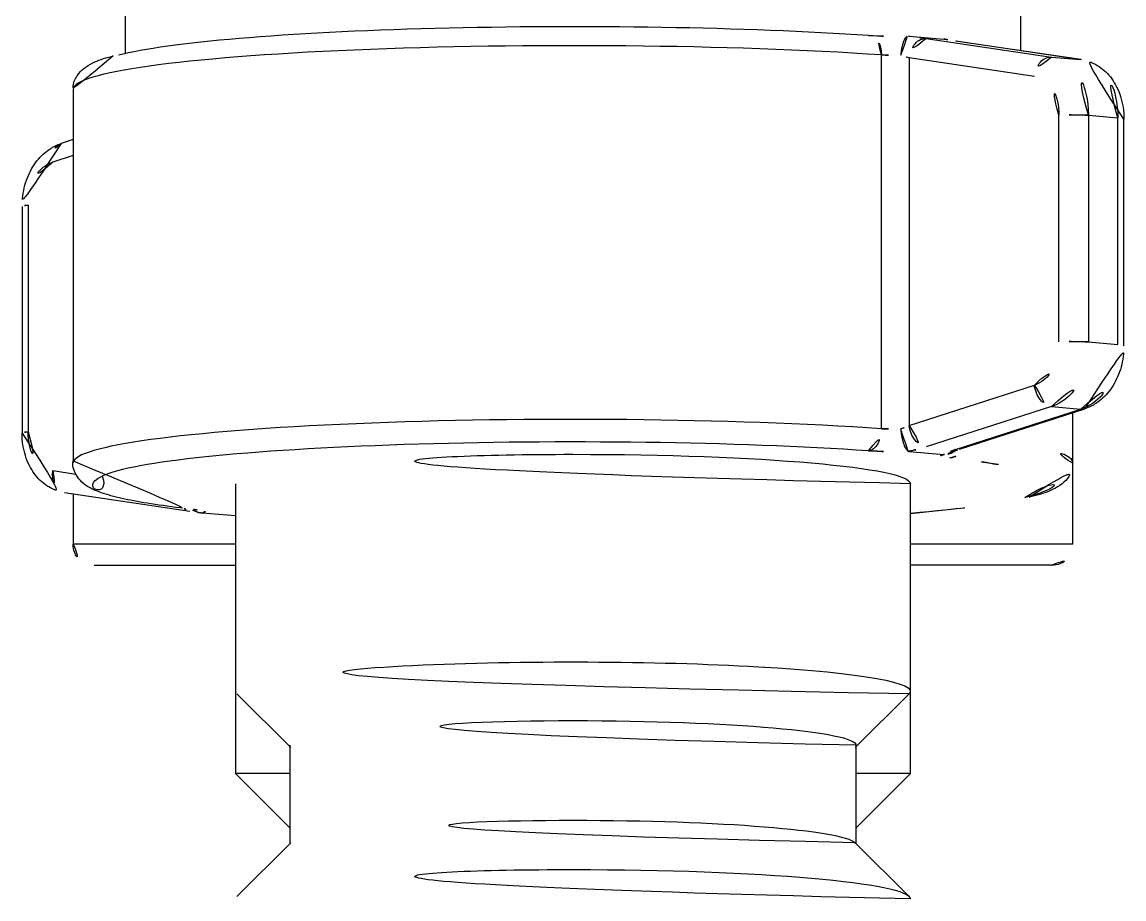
# Model space of a CAD drawing. Extents: x 16296677672 to 16296678106, y -37409616503 to -37409616185.
# Drawn here: x 16296677774.29 to 16296677800.75, y -37409616434.19 to -37409616413.15 of the extents above; entities that cross this region are included whole.
import ezdxf

# ---------------------------------------------------------------- set-up
doc = ezdxf.new("R2010")
doc.units = 0
doc.header["$LTSCALE"] = 10
doc.header["$MEASUREMENT"] = 0
doc.layers.add('DWG', color=7, linetype='CONTINUOUS')

msp = doc.modelspace()

# ---------------------------------------------------------------- linework, layer by layer
at = {"layer": 'DWG', "color": 0}
for p, q in [((16296677776.77177, -37409616412.745903), (16296677776.77177, -37409616413.908997)), ((16296677798.27177, -37409616413.838013), (16296677798.27177, -37409616412.745903)), ((16296677795.59144, -37409616413.48922), (16296677796.42267, -37409616413.561668)), ((16296677796.00131, -37409616413.545982), (16296677799.00985, -37409616413.990196)), ((16296677799.716961, -37409616414.051819), (16296677796.70841, -37409616413.607613)), ((16296677799.731871, -37409616414.053574), (16296677796.72332, -37409616413.60936)), ((16296677794.9275, -37409616422.905891), (16296677794.9275, -37409616413.94014)), ((16296677798.598181, -37409616414.455757), (16296677795.58963, -37409616414.011551)), ((16296677795.58963, -37409616414.011551), (16296677795.58963, -37409616422.82753)), ((16296677799.00985, -37409616413.990196), (16296677799.716961, -37409616414.051819)), ((16296677775.52177, -37409616414.763077), (16296677775.52177, -37409616423.728844)), ((16296677799.18903, -37409616420.824753), (16296677799.18903, -37409616415.386909)), ((16296677799.896139, -37409616415.386909), (16296677800.603251, -37409616415.44854)), ((16296677799.896139, -37409616415.386909), (16296677799.896139, -37409616420.824753)), ((16296677800.603251, -37409616420.886383), (16296677800.603251, -37409616415.44854)), ((16296677800.749689, -37409616420.917198), (16296677800.749689, -37409616415.479347)), ((16296677775.521799, -37409616415.971169), (16296677775.23147, -37409616416.064636)), ((16296677775.52178, -37409616416.351799), (16296677775.031151, -37409616416.509773)), ((16296677774.4403, -37409616417.5439), (16296677774.4403, -37409616422.98175)), ((16296677774.29385, -37409616417.574707), (16296677774.29385, -37409616423.012573)), ((16296677799.896139, -37409616420.824753), (16296677800.603251, -37409616420.886383)), ((16296677795.58963, -37409616422.82753), (16296677798.598181, -37409616421.858887)), ((16296677799.00985, -37409616422.375961), (16296677796.00131, -37409616423.344597)), ((16296677796.70841, -37409616423.406227), (16296677799.716961, -37409616422.437592)), ((16296677796.80352, -37409616423.395912), (16296677799.812071, -37409616422.427277)), ((16296677799.00985, -37409616422.375961), (16296677799.716961, -37409616422.437592)), ((16296677799.52177, -37409616423.728844), (16296677799.52177, -37409616422.520699)), ((16296677795.59144, -37409616423.451157), (16296677796.42267, -37409616423.523613)), ((16296677796.53401, -37409616423.513039), (16296677796.53466, -37409616423.51281)), ((16296677799.52177, -37409616425.680267), (16296677799.52177, -37409616423.728813)), ((16296677775.031151, -37409616423.912903), (16296677775.585859, -37409616423.994797)), ((16296677779.42177, -37409616424.226929), (16296677779.42177, -37409616429.207901)), ((16296677795.621771, -37409616429.207901), (16296677795.621771, -37409616424.226929)), ((16296677775.31168, -37409616424.438347), (16296677778.320221, -37409616424.882553)), ((16296677775.52177, -37409616424.469353), (16296677775.52177, -37409616425.680267)), ((16296677779.421761, -37409616425.000053), (16296677778.62088, -37409616424.930252)), ((16296677779.421721, -37409616425.680267), (16296677775.52177, -37409616425.680267)), ((16296677799.52177, -37409616425.680267), (16296677795.62182, -37409616425.680267)), ((16296677776.02177, -37409616426.180267), (16296677779.42148, -37409616426.180267)), ((16296677799.02177, -37409616426.180267), (16296677795.622061, -37409616426.180267)), ((16296677779.42177, -37409616429.207848), (16296677779.42177, -37409616431.180267)), ((16296677779.452829, -37409616429.269669), (16296677780.74785, -37409616430.55481)), ((16296677794.2957, -37409616430.55481), (16296677795.59071, -37409616429.269669)), ((16296677795.621771, -37409616431.180267), (16296677795.621771, -37409616429.207848)), ((16296677780.721769, -37409616430.50296), (16296677780.721769, -37409616432.867821)), ((16296677794.32177, -37409616432.867821), (16296677794.32177, -37409616430.50296)), ((16296677779.42177, -37409616431.180267), (16296677780.721769, -37409616432.48027)), ((16296677780.72176, -37409616431.180267), (16296677779.42177, -37409616431.180267)), ((16296677795.621771, -37409616431.180267), (16296677794.32135, -37409616431.180267)), ((16296677794.32177, -37409616432.48027), (16296677795.621771, -37409616431.180267)), ((16296677780.74785, -37409616432.841972), (16296677779.452829, -37409616434.127113)), ((16296677795.59071, -37409616434.127113), (16296677794.2957, -37409616432.841972))]:
    msp.add_line(p, q, dxfattribs=at)
for centre, start, end in [((16296677776.02177, -37409616425.680267), 180, 270), ((16296677799.02177, -37409616425.680267), 270, 0)]:
    msp.add_arc(centre, 0.5, start, end, dxfattribs=at)
for centre, major_axis, ratio, start_param, end_param in [((16296677787.52177, -37409616414.264977), (-11.5, 0), 0.087155743, 4.047280699, 5.962039937), ((16296677795.23608, -37409616413.407753), (1, 0), 0.087155743, 4.047280699, 5.075690864), ((16296677794.618931, -37409616413.974426), (-0.0341, -0.498836), 0.614795917, 1.681529988, 3.252326314), ((16296677795.94318, -37409616414.042374), (-0.073033, -0.494637), 0.709160004, 3.183922134, 4.754718461), ((16296677795.294201, -37409616413.484352), (0.999994, -0.117508), 0.029835325, 0.78890406, 1.293690293), ((16296677797.41552, -37409616413.669243), (0.999994, -0.117508), 0.029835325, 3.425710481, 3.930496713), ((16296677787.52177, -37409616414.763077), (12, 0), 0.087155743, 0.905688046, 3.141553238), ((16296677796.65029, -37409616414.103996), (-0.073033, -0.494637), 0.709160004, 3.141583107, 3.183922134), ((16296677795.23608, -37409616413.905853), (0.5, 0), 0.087155743, 4.047280699, 5.029840179), ((16296677795.23608, -37409616413.980743), (0.499719, -0.119809), 0.139780594, 0.818898513, 1.286845478), ((16296677798.951731, -37409616414.48658), (-0.073033, -0.494637), 0.709160004, 3.183922134, 4.754718461), ((16296677798.83548, -37409616415.479347), (0.13024, 1.494335), 0.704416026, 4.835491008, 6.241138658), ((16296677799.658831, -37409616414.54821), (-0.073033, -0.494637), 0.709160004, 3.141583107, 3.183922134), ((16296677799.542589, -37409616415.540977), (-0.13024, -1.494335), 0.704416026, 1.693898355, 3.099546004), ((16296677798.48193, -37409616415.44854), (-0.086827, -0.996223), 0.704416026, 1.693898355, 3.099546004), ((16296677799.542589, -37409616415.417717), (-0.5, 0), 0.087155743, 3.926990817, 5.497787144), ((16296677800.249689, -37409616415.479347), (-0.5, 0), 0.087155743, 3.141587054, 3.926990817), ((16296677775.38471, -37409616416.540581), (-0.153234, 0.47594), 0.680503372, 0.00001405, 1.291822901), ((16296677775.1474, -37409616417.482277), (-0.086827, -0.996223), 0.704416026, 3.429843359, 4.835491008), ((16296677774.79385, -37409616417.574707), (-0.5, 0), 0.087155743, 5.497787144, 6.28298438), ((16296677799.542589, -37409616420.855568), (-0.5, 0), 0.087155743, 3.926990817, 5.497787144), ((16296677800.249689, -37409616420.917198), (-0.5, 0), 0.087155743, 3.141403475, 3.926990817), ((16296677798.48193, -37409616420.886383), (-0.086827, -0.996223), 0.704416026, 0.288250705, 1.693898355), ((16296677798.83548, -37409616420.917198), (0.13024, 1.494335), 0.704416026, 3.429843359, 4.835491008), ((16296677799.542589, -37409616420.978828), (-0.13024, -1.494335), 0.704416026, 0.288250705, 1.693898355), ((16296677798.951731, -37409616421.889709), (-0.153234, 0.47594), 0.680503372, 1.291822901, 2.862619228), ((16296677799.658831, -37409616421.951332), (-0.153234, 0.47594), 0.680503372, 2.862619228, 3.142810611), ((16296677787.52177, -37409616423.728844), (-12, 0), 0.087155743, 4.047280699, 6.275666626), ((16296677795.94318, -37409616422.858353), (-0.153234, 0.47594), 0.680503372, 1.291822901, 2.862619228), ((16296677774.79385, -37409616423.012573), (-0.5, 0), 0.087155743, 5.497787144, 6.283007328), ((16296677775.1474, -37409616422.92012), (-0.086827, -0.996223), 0.704416026, 4.835491008, 6.241138658), ((16296677794.618931, -37409616422.940178), (-0.0341, -0.498836), 0.614795917, 0.110733661, 1.681529988), ((16296677795.23608, -37409616422.871597), (-0.5, 0), 0.087155743, 0.905688046, 1.888247525), ((16296677795.23608, -37409616422.796707), (0.498449, 0.12971), 0.303421241, 4.951045298, 5.418992262), ((16296677787.52177, -37409616424.226929), (11.5, 0), 0.087155743, 0.905688046, 2.9567497), ((16296677787.52177, -37409616423.728844), (-12, 0), 0.087155743, 3.134074214, 3.722616969), ((16296677787.52177, -37409616424.226929), (-8.1, 0), 0.087155743, 3.141691527, 6.283087568), ((16296677795.23608, -37409616423.369698), (-1, 0), 0.087155743, 0.905688046, 1.93409821), ((16296677795.294201, -37409616423.282967), (0.999695, 0.122417), 0.201659273, 4.968311937, 5.47309817), ((16296677797.357401, -37409616423.554588), (-1, 0), 0.087155743, 5.919883424, 6.948293588), ((16296677797.41552, -37409616423.46785), (0.999695, 0.122417), 0.201659273, 2.331505516, 2.836291749), ((16296677796.570551, -37409616423.110283), (0.055221, 0.496941), 0.783855763, 3.282417969, 4.261490647), ((16296677796.65029, -37409616422.919968), (-0.153234, 0.47594), 0.680503372, 2.862619228, 3.14160856), ((16296677787.52177, -37409616424.226929), (11.5, 0), 0.087155743, 0.476950386, 0.665108281), ((16296677775.38471, -37409616423.94371), (-0.073033, -0.494637), 0.709160004, 4.754718461, 6.283178024), ((16296677787.52177, -37409616424.226929), (11.5, 0), 0.087155743, 2.956749465, 3.806700935), ((16296677787.52177, -37409616424.226929), (11.5, 0), 0.087155743, 5.944135047, 6.760135693), ((16296677778.39325, -37409616424.387917), (-0.073033, -0.494637), 0.709160004, 5.874500054, 6.283175761), ((16296677778.39325, -37409616424.387917), (-0.073033, -0.494637), 0.709160004, 6.283175761, 6.325514788), ((16296677778.473, -37409616424.347389), (0.055221, 0.496941), 0.783855763, 3.130542759, 3.282417969), ((16296677777.628019, -37409616424.822678), (0.999994, -0.117508), 0.029835325, 0.284117827, 0.78890406), ((16296677777.68615, -37409616424.899277), (-1, 0), 0.087155743, 2.77829077, 3.806700935), ((16296677787.52177, -37409616424.226929), (11.5, 0), 0.087155743, 5.49393419, 5.944135047), ((16296677787.52177, -37409616429.207901), (-8.1, 0), 0.087155743, 3.054020412, 6.283185307), ((16296677787.52177, -37409616429.207901), (-8.1, 0), 0.087155743, 0, 0.087572042), ((16296677787.52177, -37409616430.50296), (-6.8, 0), 0.087155743, 3.141689986, 6.283085756), ((16296677787.52177, -37409616432.893822), (-6.8, 0), 0.087155743, 3.22926229, 6.195515294), ((16296677787.52177, -37409616434.188881), (-8.1, 0), 0.087155743, 3.141691527, 6.283087568)]:
    msp.add_ellipse(centre, major_axis=major_axis, ratio=ratio, start_param=start_param, end_param=end_param, dxfattribs=at)
for points, knots in [([(16296677795.392151, -37409616413.94725), (16296677795.39242, -37409616413.94339), (16296677795.3927, -37409616413.939537), (16296677795.393311, -37409616413.931717), (16296677795.39426, -37409616413.920029), (16296677795.39533, -37409616413.908386), (16296677795.39764, -37409616413.885223), (16296677795.39941, -37409616413.869843), (16296677795.405331, -37409616413.824623), (16296677795.41007, -37409616413.795601), (16296677795.41836, -37409616413.753754), (16296677795.42132, -37409616413.740082), (16296677795.42765, -37409616413.713333), (16296677795.431009, -37409616413.700287), (16296677795.441481, -37409616413.662872), (16296677795.44907, -37409616413.63987), (16296677795.46134, -37409616413.608292), (16296677795.465599, -37409616413.598213), (16296677795.47435, -37409616413.579277), (16296677795.478809, -37409616413.570473), (16296677795.492439, -37409616413.545952), (16296677795.50185, -37409616413.53215), (16296677795.516479, -37409616413.51532), (16296677795.52145, -37409616413.510361), (16296677795.531361, -37409616413.501961), (16296677795.53632, -37409616413.498489), (16296677795.55121, -37409616413.490219), (16296677795.561159, -37409616413.487534), (16296677795.57114, -37409616413.487801)], [0, 0, 0, 0, 0.015625, 0.015625, 0.03125, 0.0625, 0.0625, 0.125, 0.125, 0.25, 0.25, 0.3125, 0.3125, 0.375, 0.375, 0.5, 0.5, 0.5625, 0.5625, 0.625, 0.625, 0.75, 0.75, 0.8125, 0.8125, 0.875, 0.875, 1, 1, 1, 1]), ([(16296677795.59144, -37409616413.48922), (16296677795.586901, -37409616413.488823), (16296677795.582861, -37409616413.488487), (16296677795.575979, -37409616413.488007), (16296677795.573151, -37409616413.487862), (16296677795.57114, -37409616413.487801)], [0, 0, 0, 0, 0.5, 0.5, 1, 1, 1, 1]), ([(16296677796.45463, -37409616413.564796), (16296677796.44862, -37409616413.564163), (16296677796.44294, -37409616413.563583), (16296677796.432199, -37409616413.562523), (16296677796.42721, -37409616413.562073), (16296677796.42267, -37409616413.561668)], [0, 0, 0, 0, 0.5, 0.5, 1, 1, 1, 1]), ([(16296677776.48428, -37409616413.964546), (16296677776.46991, -37409616413.967659), (16296677776.25811, -37409616414.014702), (16296677776.051069, -37409616414.096298), (16296677775.792049, -37409616414.23822), (16296677775.61883, -37409616414.411003), (16296677775.50367, -37409616414.643097), (16296677775.5306, -37409616414.763893), (16296677775.537571, -37409616414.78759)], [0, 0, 0, 0, 0.02790787, 0.416413362, 0.63521261, 0.802882432, 0.962204516, 1, 1, 1, 1]), ([(16296677800.749689, -37409616415.479347), (16296677800.74968, -37409616415.380692), (16296677800.728861, -37409616415.11116), (16296677800.60149, -37409616414.702522), (16296677800.33552, -37409616414.332443), (16296677800.02561, -37409616414.124222), (16296677799.81609, -37409616414.066719), (16296677799.731871, -37409616414.053574)], [0, 0, 0, 0, 0.143659147, 0.404266029, 0.639032848, 0.862350088, 1, 1, 1, 1]), ([(16296677775.23147, -37409616416.064636), (16296677775.136841, -37409616416.096336), (16296677774.92333, -37409616416.19767), (16296677774.631359, -37409616416.471359), (16296677774.4, -37409616416.882584), (16296677774.30587, -37409616417.274597), (16296677774.29389, -37409616417.508408), (16296677774.29385, -37409616417.574707)], [0, 0, 0, 0, 0.164848693, 0.39900935, 0.643625627, 0.900198242, 1, 1, 1, 1]), ([(16296677799.812071, -37409616422.427277), (16296677799.9067, -37409616422.395576), (16296677800.12022, -37409616422.294243), (16296677800.41218, -37409616422.020554), (16296677800.643539, -37409616421.609337), (16296677800.737671, -37409616421.217323), (16296677800.749649, -37409616420.983513), (16296677800.749689, -37409616420.917198)], [0, 0, 0, 0, 0.164848693, 0.39900935, 0.643625627, 0.900198242, 1, 1, 1, 1]), ([(16296677774.29385, -37409616423.012573), (16296677774.293871, -37409616423.111221), (16296677774.31468, -37409616423.38076), (16296677774.442051, -37409616423.789391), (16296677774.708019, -37409616424.159477), (16296677775.017929, -37409616424.367699), (16296677775.227449, -37409616424.425201), (16296677775.31168, -37409616424.438347)], [0, 0, 0, 0, 0.143659147, 0.404266029, 0.639032848, 0.862350088, 1, 1, 1, 1]), ([(16296677795.57114, -37409616423.447006), (16296677795.561159, -37409616423.442093), (16296677795.55121, -37409616423.434349), (16296677795.53632, -37409616423.418678), (16296677795.531361, -37409616423.412773), (16296677795.52145, -37409616423.399567), (16296677795.516479, -37409616423.392227), (16296677795.50185, -37409616423.368477), (16296677795.492439, -37409616423.350327), (16296677795.478809, -37409616423.319717), (16296677795.47435, -37409616423.308937), (16296677795.465599, -37409616423.286217), (16296677795.46134, -37409616423.274338), (16296677795.44907, -37409616423.23764), (16296677795.441481, -37409616423.211617), (16296677795.431009, -37409616423.170242), (16296677795.42765, -37409616423.155991), (16296677795.42132, -37409616423.127007), (16296677795.41836, -37409616423.11235), (16296677795.41007, -37409616423.067871), (16296677795.405331, -37409616423.037552), (16296677795.39941, -37409616422.991074), (16296677795.39764, -37409616422.975388), (16296677795.39533, -37409616422.951942), (16296677795.39426, -37409616422.940224), (16296677795.393311, -37409616422.928497), (16296677795.3927, -37409616422.920692), (16296677795.39242, -37409616422.916847), (16296677795.392151, -37409616422.913002)], [0, 0, 0, 0, 0.125, 0.125, 0.1875, 0.1875, 0.25, 0.25, 0.375, 0.375, 0.4375, 0.4375, 0.5, 0.5, 0.625, 0.625, 0.6875, 0.6875, 0.75, 0.75, 0.875, 0.875, 0.9375, 0.9375, 0.96875, 0.984375, 0.984375, 1, 1, 1, 1]), ([(16296677795.57114, -37409616423.447006), (16296677795.57316, -37409616423.448013), (16296677795.575911, -37409616423.448837), (16296677795.58279, -37409616423.450233), (16296677795.586889, -37409616423.450768), (16296677795.59144, -37409616423.451157)], [0, 0, 0, 0, 0.5, 0.5, 1, 1, 1, 1]), ([(16296677796.42267, -37409616423.523613), (16296677796.42721, -37409616423.52401), (16296677796.432119, -37409616423.524261), (16296677796.442801, -37409616423.524406), (16296677796.448641, -37409616423.524307), (16296677796.45463, -37409616423.52401)], [0, 0, 0, 0, 0.5, 0.5, 1, 1, 1, 1]), ([(16296677796.717199, -37409616423.421356), (16296677796.711241, -37409616423.426376), (16296677796.70516, -37409616423.431213), (16296677796.675659, -37409616423.453461), (16296677796.650789, -37409616423.468613), (16296677796.61108, -37409616423.487633), (16296677796.59742, -37409616423.49334), (16296677796.569851, -37409616423.503281), (16296677796.55588, -37409616423.507538), (16296677796.51343, -37409616423.518211), (16296677796.484409, -37409616423.52256), (16296677796.45463, -37409616423.52401)], [0, 0, 0, 0, 0.081233104, 0.081233104, 0.387488736, 0.387488736, 0.540616552, 0.540616552, 0.693744368, 0.693744368, 1, 1, 1, 1]), ([(16296677796.69372, -37409616423.438919), (16296677796.69372, -37409616423.438988), (16296677796.700029, -37409616423.434914), (16296677796.73571, -37409616423.41909), (16296677796.778549, -37409616423.404213), (16296677796.80352, -37409616423.395912)], [0, 0, 0, 0, 0.225862006, 0.626215843, 1, 1, 1, 1]), ([(16296677775.524771, -37409616423.679527), (16296677775.524349, -37409616423.68074), (16296677775.49087, -37409616423.779869), (16296677775.579439, -37409616424.021423), (16296677775.738729, -37409616424.209351), (16296677775.940001, -37409616424.342621), (16296677776.221849, -37409616424.460381), (16296677776.659599, -37409616424.579727), (16296677777.290489, -37409616424.699013), (16296677777.90239, -37409616424.784866), (16296677778.307819, -37409616424.832123), (16296677778.41778, -37409616424.84433)], [0, 0, 0, 0, 0.001027546, 0.084525981, 0.16214861, 0.251891752, 0.385579796, 0.570991091, 0.747357653, 0.933490676, 1, 1, 1, 1]), ([(16296677798.476999, -37409616424.54567), (16296677798.520309, -37409616424.536743), (16296677798.76055, -37409616424.483398), (16296677798.997, -37409616424.394699), (16296677799.246099, -37409616424.255577), (16296677799.43825, -37409616424.076332), (16296677799.497801, -37409616423.886223), (16296677799.51878, -37409616423.77813)], [0, 0, 0, 0, 0.08088669, 0.46393432, 0.679659799, 0.844974136, 1, 1, 1, 1]), ([(16296677778.39415, -37409616424.859367), (16296677778.402349, -37409616424.864502), (16296677778.4107, -37409616424.869377), (16296677778.432461, -37409616424.881203), (16296677778.446131, -37409616424.887779), (16296677778.4737, -37409616424.899437), (16296677778.487671, -37409616424.904556), (16296677778.530121, -37409616424.917839), (16296677778.559139, -37409616424.92392), (16296677778.588909, -37409616424.927109)], [0, 0, 0, 0, 0.138675201, 0.138675201, 0.354006401, 0.354006401, 0.569337601, 0.569337601, 1, 1, 1, 1]), ([(16296677778.41778, -37409616424.84433), (16296677778.457331, -37409616424.849518), (16296677778.4951, -37409616424.854263), (16296677778.50934, -37409616424.857613), (16296677778.509371, -37409616424.857613)], [0, 0, 0, 0, 0.679812237, 1, 1, 1, 1]), ([(16296677778.62088, -37409616424.930252), (16296677778.616329, -37409616424.929863), (16296677778.611429, -37409616424.929398), (16296677778.60074, -37409616424.928352), (16296677778.5949, -37409616424.92775), (16296677778.588909, -37409616424.927109)], [0, 0, 0, 0, 0.5, 0.5, 1, 1, 1, 1])]:
    msp.add_open_spline(points, degree=3, knots=knots, dxfattribs=at)

doc.saveas('drawing.dxf')
